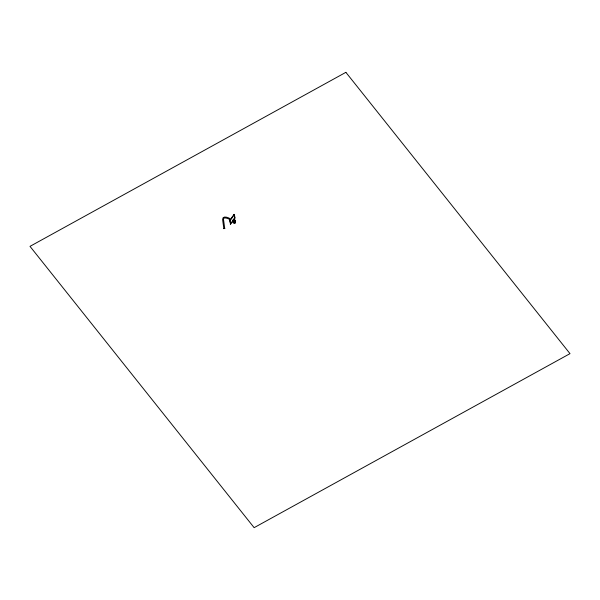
<?xml version="1.0" encoding="UTF-8"?>
<svg xmlns="http://www.w3.org/2000/svg" width="600" height="600" viewBox="0 0 600 600"><rect width="100%" height="100%" fill="white"/><g stroke="black" fill="none" stroke-linecap="round" stroke-linejoin="round"><path stroke-width="0.9" d="M223.83 228.63L224.737 228.502L223.83 228.63L222.585 219.405C222.54 215.385 228.112 217.38 230.032 218.647M234.84 220.245A2.985 1.245 -59.3 0 0 234.743 221.752L234.788 221.775A2.963 1.065 -66.4 0 1 234.847 220.245L234.825 220.095M232.688 220.86L232.972 220.38L232.538 220.68M229.77 220.373L234.06 214.365L234.435 214.53L234.915 218.108L230.625 224.115L229.77 220.373L230.625 224.115M230.145 220.538L234.435 214.53M230.257 223.958L231.63 222.03M232.553 220.8L232.8 220.305M233.002 220.11L234.03 218.67M233.077 220.312L232.688 220.612M235.087 221.903L235.35 221.67A1.432 1.147 -7.7 0 0 234.24 219.96A1.432 1.147 -7.7 0 0 232.748 221.558A1.432 1.147 -7.7 0 0 235.087 221.903L235.132 222.075A2.963 1.08 50.2 0 0 234.975 223.035L234.99 223.05A1.02 0.818 -7.7 0 1 233.325 222.803A1.02 0.818 -7.7 0 1 234.382 221.67A1.02 0.818 -7.7 0 1 235.155 222.87L234.975 223.035M235.35 221.67L235.11 222.053A1.432 1.147 -7.7 0 1 232.77 221.715A1.432 1.147 -7.7 0 1 234.263 220.118A1.432 1.147 -7.7 0 1 235.343 221.805A2.963 1.403 35.5 0 0 235.132 222.862L235.155 222.87M234.915 218.108L234.06 214.365M229.673 219.472C227.587 218.145 223.042 216.9 223.485 219.285L224.737 228.502M345.877 72.338L30 246.36L254.13 527.662L570 353.64L345.877 72.338"/></g></svg>
